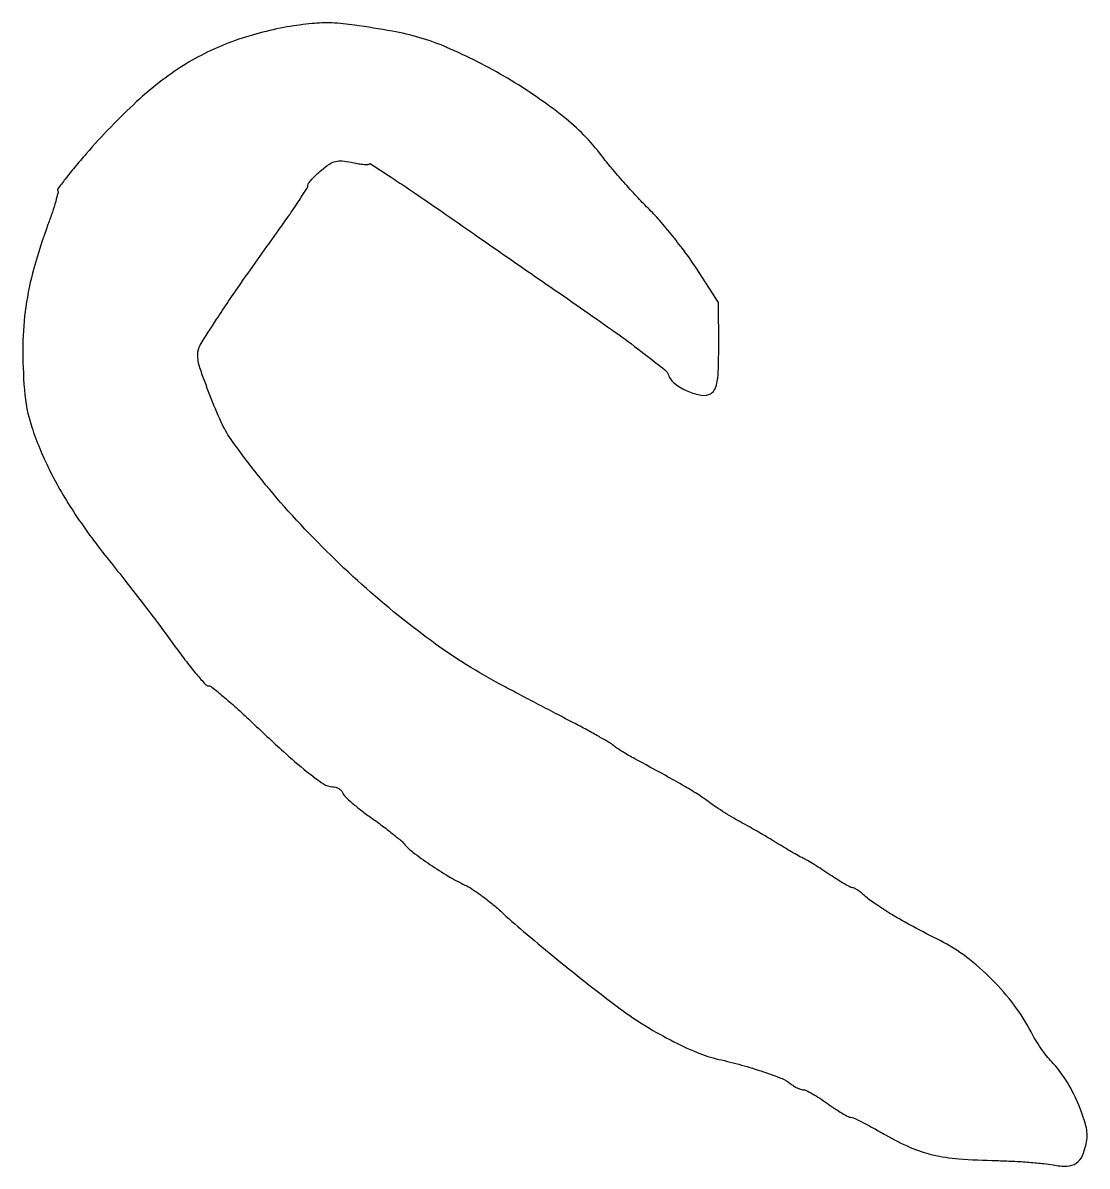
# Model space of a CAD drawing. Extents: x 1 to 233, y 0 to 249.
import ezdxf

# ---------------------------------------------------------------- set-up
doc = ezdxf.new("R2010")
doc.units = 0

msp = doc.modelspace()

# ---------------------------------------------------------------- linework, layer by layer
msp.add_lwpolyline([(58.5, 248.481839, 0.044854), (46.459025, 245.270788, 0.053184), (35.896389, 240.083161, 0.047062), (25.705548, 232.225333, 0.025676), (14.72005, 220.863339, 0.00564), (12.205703, 217.913891, 0.009325), (10.158185, 215.361102, 0.003458), (8.48786, 213.165886, 0.373243), (8.51237, 212.820963, -0.267111), (8.612379, 212.450049, -0.005216), (8.068123, 210.476612, -0.011033), (7.340711, 208.13834, -0.006992), (6.395134, 205.445099, 0.020071), (3.32276, 195.902833, 0.032358), (1.571392, 187.549365, 0.032883), (0.928861, 179.136875, 0.021606), (1.246707, 169.425279, 0.061157), (2.87014, 161.337113, 0.035332), (6.656729, 152.14829, 0.031263), (12.342219, 142.310355, 0.023541), (19.740517, 132.239766, -0.003893), (23.364887, 127.69205, -0.002703), (27.392234, 122.499607, -0.002726), (31.204993, 117.472049, -0.005618), (34.121673, 113.489766, 0.00823), (36.532306, 110.234238, 0.012388), (38.749137, 107.485085, 0.007247), (40.674626, 105.280313, 0.205962), (41.347169, 104.970097, -0.163453), (42.073501, 104.704988, -0.005314), (44.511356, 102.714805, -0.009691), (47.350906, 100.251077, -0.006526), (50.5, 97.334497, 0.005122), (57.701957, 90.626606, 0.015999), (62.733883, 86.321991, 0.019202), (66.389306, 83.615902, 0.150844), (68.384377, 83, -0.076528), (69.066281, 82.895016, -0.064864), (69.728053, 82.587448, -0.0668), (70.270357, 82.13251, -0.093514), (70.601701, 81.595567, 0.111397), (71.106061, 80.839494, 0.011971), (72.67535, 79.416095, 0.014247), (74.657576, 77.799148, 0.011015), (76.904133, 76.148269, -0.006975), (79.206837, 74.484609, -0.007982), (81.359674, 72.829016, -0.007306), (83.140077, 71.371089, -0.044358), (83.978505, 70.5259, 0.0584), (85.867913, 68.725048, 0.012347), (89.580138, 66.074604, 0.013672), (93.666444, 63.466873, 0.024299), (97.1847, 61.58088, -0.033998), (98.767756, 60.692354, -0.012975), (100.848006, 59.252705, -0.012779), (103.034087, 57.566979, -0.015306), (105, 55.86678, 0.009623), (109.955437, 51.481713, 0.004823), (116.376099, 46.122685, 0.00464), (123.422472, 40.46417, 0.005082), (130.363614, 35.108758, 0.021821), (135.933901, 31.270461, 0.020115), (141.967962, 27.819665, 0.021015), (147.753717, 25.115303, 0.043592), (152.5, 23.604926, -0.012825), (157.443133, 22.360574, -0.01343), (162.239844, 20.881423, -0.011668), (166.289947, 19.406192, -0.082864), (168.078741, 18.338808, 0.032716), (168.769889, 17.826431, 0.030184), (169.540327, 17.393275, 0.031526), (170.274566, 17.092495, 0.081622), (170.837399, 17, -0.114957), (171.517734, 16.841487, -0.013885), (172.887247, 16.11875, -0.015913), (174.486526, 15.148803, -0.012479), (176.158697, 14, 0.009833), (177.812411, 12.850952, 0.013252), (179.355409, 11.88125, 0.0103), (180.667251, 11.140594, 0.123974), (181.225565, 11, -0.113252), (181.835707, 10.860004, -0.00477), (183.839818, 9.865504, -0.00801), (186.20112, 8.617557, -0.00559), (188.825527, 7.137885, 0.028779), (194.179525, 4.438262, 0.0456), (199.055246, 2.831463, 0.037677), (204.769192, 1.956851, 0.013516), (213, 1.548786, -0.006897), (216.533809, 1.42045, -0.006558), (220.122738, 1.193291, -0.006525), (223.289654, 0.909492, -0.022982), (225.311447, 0.607276, 0.054243), (228.328447, 0.3473, 0.146056), (230.355889, 1.002296, 0.144279), (231.707669, 2.668212, 0.05246), (232.586975, 5.611925, 0.112744), (232.448743, 9.145926, 0.036497), (230.709239, 14.117165, 0.03648), (228.071543, 19.153073, 0.053996), (225.005098, 23.077314, -0.027409), (223.901846, 24.34441, -0.013877), (222.648373, 26.049831, -0.013741), (221.448318, 27.887134, -0.019906), (220.5, 29.577314, 0.043908), (216.862163, 35.389298, 0.034055), (211.965786, 41.027409, 0.034224), (206.384674, 45.914402, 0.046121), (200.694249, 49.470836, -0.006141), (194.837822, 52.510043, -0.011687), (190.217478, 55.120914, -0.014315), (186.669104, 57.377077, -0.035161), (184.239048, 59.283664, 0.017872), (183.458606, 59.940786, 0.021805), (182.681931, 60.495826, 0.020976), (182.000573, 60.899573, 0.123874), (181.601435, 61, -0.123843), (181.134916, 61.11735, -0.007316), (179.850117, 61.831795, -0.010674), (178.335442, 62.746907, -0.007643), (176.680175, 63.831644, 0.005049), (174.969788, 64.965233, 0.005526), (173.287301, 66.029818, 0.005189), (171.829359, 66.90915, 0.027358), (171, 67.338438, -0.020821), (170.177092, 67.750844, -0.004297), (168.765625, 68.549282, -0.004511), (167.141408, 69.506222, -0.004235), (165.5, 70.512377, 0.005146), (163.678626, 71.624288, 0.003112), (161.5, 72.90539, 0.003117), (159.32048, 74.15074, 0.00547), (157.5, 75.149868, -0.010538), (155.749702, 76.13369, -0.007113), (153.79375, 77.325849, -0.007168), (151.934607, 78.533141, -0.014138), (150.5, 79.55418, 0.019465), (148.147822, 81.19081, 0.010215), (145.106312, 83.049477, 0.00678), (140.816116, 85.474932, 0.002022), (134.204247, 89.060836, -0.008335), (132.841718, 89.822211, -0.007776), (131.473126, 90.645923, -0.007776), (130.280317, 91.415361, -0.026075), (129.534894, 91.97104, 0.039517), (128.628509, 92.609576, 0.00427), (126.411412, 93.89731, 0.005221), (123.738249, 95.382808, 0.004186), (120.830648, 96.927723, -0.000496), (117.449315, 98.692478, -0.000272), (113.309533, 100.861173, -0.000271), (109.108343, 103.067851, -0.000432), (105.520953, 104.958573, -0.036896), (89.890333, 114.751061, -0.025875), (73.800325, 127.900581, -0.025363), (58.736281, 143.031828, -0.030069), (46.174305, 158.81189, -0.046767), (44.128057, 162.396108, -0.013472), (41.649738, 168.285075, -0.011506), (39.494675, 174.218554, -0.081524), (39, 177.23231, -0.138576), (39.551221, 179.18299, -0.007049), (43.112791, 184.802485, -0.008247), (48.419509, 192.634926, -0.002525), (56.69254, 204.29637, 0.004344), (59.109752, 207.730018, 0.006578), (61.147184, 210.762823, 0.002887), (62.829666, 213.372666, 0.142667), (63, 213.957476, -0.163142), (63.157845, 214.428368, -0.019022), (63.870031, 215.300279, -0.021234), (64.827489, 216.296801, -0.015856), (65.961807, 217.314409, -0.028512), (67.672387, 218.594666, -0.081929), (69.020964, 219.200137, -0.086309), (70.451396, 219.32391, -0.034), (72.411743, 219.019905, 0.012459), (73.777184, 218.747509, 0.018179), (74.992575, 218.581639, 0.013861), (75.985073, 218.510494, 0.210331), (76.299331, 218.632665, -0.353972), (76.64399, 218.668981, -0.000854), (81.123726, 215.752253, -0.004572), (86.204154, 212.365348, -0.002765), (92.161857, 208.266063, 0.000296), (99.28193, 203.315003, 0.000164), (107.971513, 197.284406, 0.000164), (116.77334, 191.184457, 0.000265), (124.267872, 186, -0.005201), (130.691057, 181.462263, -0.007743), (136.207032, 177.347339, -0.003896), (140.776892, 173.769686, -0.141761), (141.540868, 172.69307, 0.148057), (142.922674, 170.795809, 0.059229), (145.726019, 169.156972, 0.059771), (148.755114, 168.248764, 0.186983), (150.803873, 168.659375, 0.145071), (151.671708, 169.658543, 0.067248), (152.172492, 171.320048, 0.033836), (152.423651, 174.078389, 0.006444), (152.475425, 179.120278), (152.45085, 188.5), (147.55719, 196, 0.015045), (145.277765, 199.273822, 0.009805), (142.4614, 202.918393, 0.009862), (139.571819, 206.368306, 0.0185), (137.081765, 209.020062, -0.010486), (134.617699, 211.561286, -0.006441), (131.817769, 214.651652, -0.006456), (129.125223, 217.782105, -0.011454), (127, 220.439857, 0.062514), (118.656871, 228.933234, 0.033304), (106.504579, 237.298415, 0.033218), (93.227642, 244.040606, 0.057622), (81.384718, 247.553422, 0.006374), (73.175473, 248.882325, 0.026804), (68.20539, 249.35161, 0.035388), (63.909348, 249.221834, 0.017507)], format="xyb", close=True)

doc.saveas('drawing.dxf')
